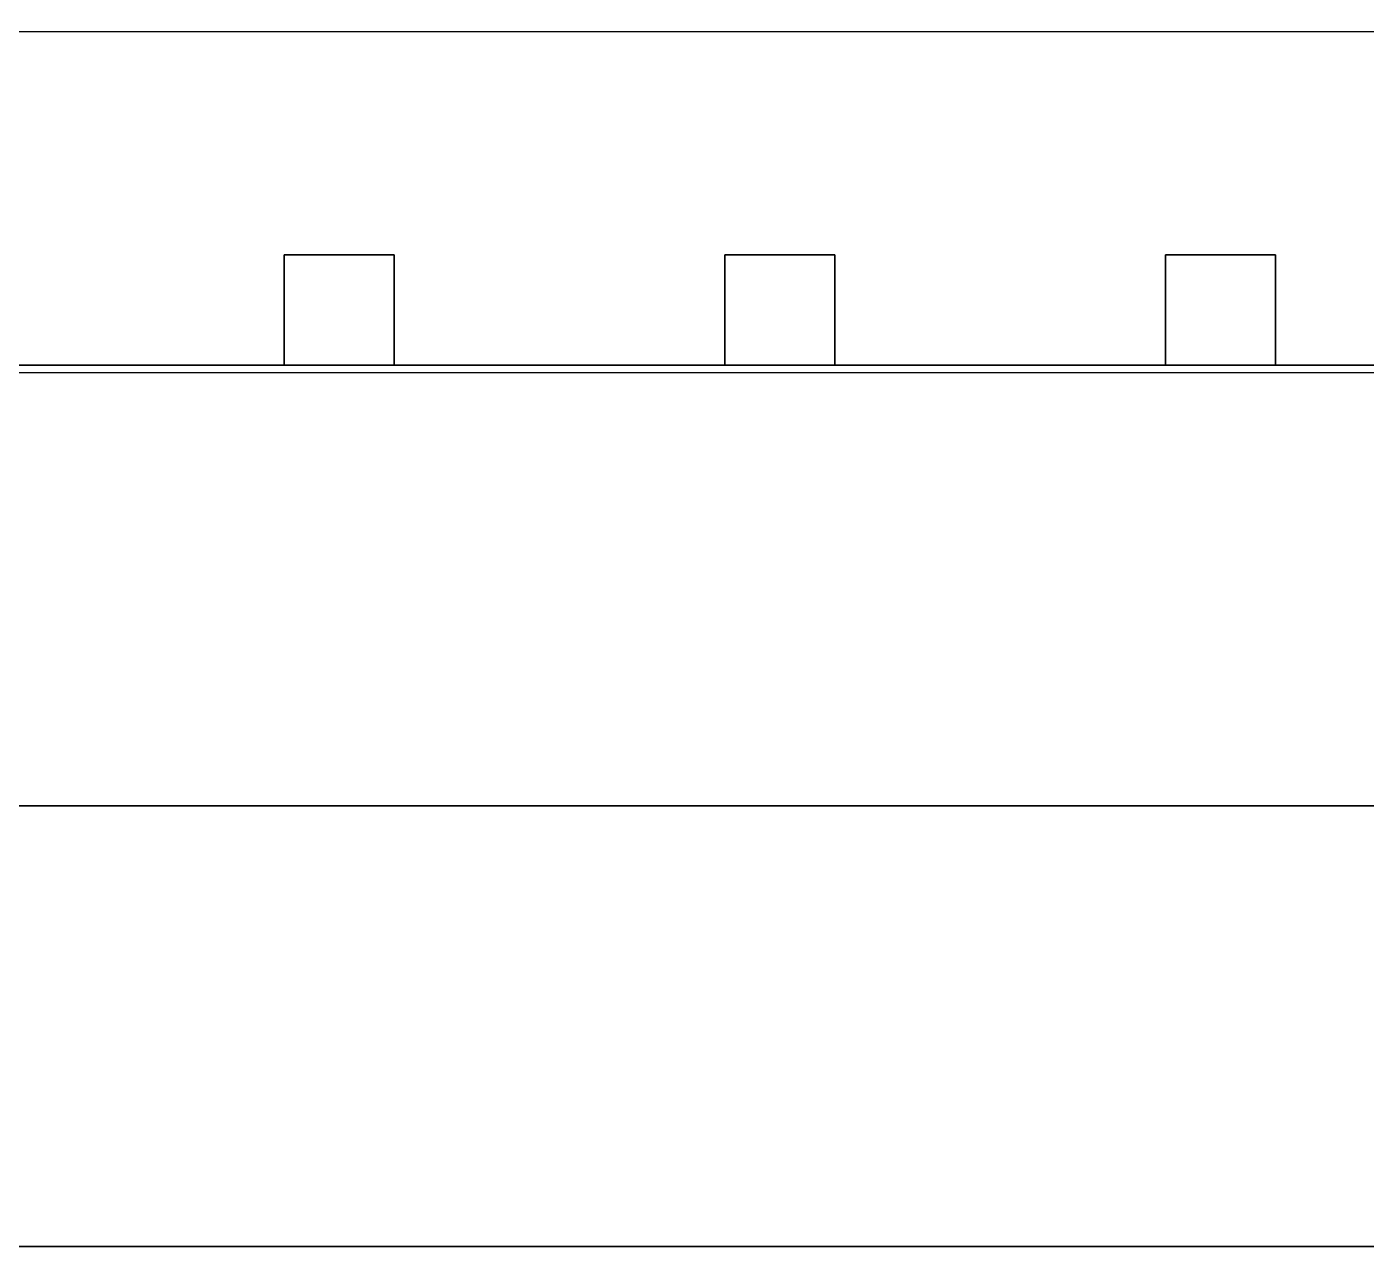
# Model space of a CAD drawing. Extents: x -3500 to 3500, y -3500 to 3500.
# Drawn here: x -820.9 to -516.9, y 836.7 to 1114.3 of the extents above; entities that cross this region are included whole.
import ezdxf

# ---------------------------------------------------------------- set-up
doc = ezdxf.new("R2010")
doc.units = 0
for name, color, linetype in [('L5D100', 7, 'CONTINUOUS'), ('L5D101', 6, 'CONTINUOUS'), ('L5D99', 4, 'CONTINUOUS')]:
    doc.layers.add(name, color=color, linetype=linetype)

# ---------------------------------------------------------------- blocks, each defined once
blk = doc.blocks.new('TOP_main_5_Cheese_diff')
at = {"layer": 'L5D101'}
for points in [[(-762.5, 1037.5), (-762.5, 1062.5), (-737.5, 1062.5), (-737.5, 1037.5)], [(-662.5, 1037.5), (-662.5, 1062.5), (-637.5, 1062.5), (-637.5, 1037.5)], [(-562.5, 1037.5), (-562.5, 1062.5), (-537.5, 1062.5), (-537.5, 1037.5)]]:
    blk.add_lwpolyline(points, close=True, dxfattribs=at)
blk = doc.blocks.new('TOP_main_5_Cheese_100')
at = {"layer": 'L5D100'}
for points in [[(-462.5, 1037.5), (-537.5, 1037.5), (-537.5, 1062.5), (-562.5, 1062.5), (-562.5, 1037.5), (-637.5, 1037.5), (-637.5, 1062.5), (-662.5, 1062.5), (-662.5, 1037.5), (-737.5, 1037.5), (-737.5, 1062.5), (-762.5, 1062.5), (-762.5, 1037.5), (-837.5, 1037.5)], [(-2334.91, 837.5), (-262.5, 837.5)], [(-262.5, 837.5), (-2334.91, 837.5)], [(-2334.91, 937.5), (-262.5, 937.5)], [(-262.5, 937.5), (-2334.91, 937.5)], [(-2334.91, 1037.5), (2334.91, 1037.5)]]:
    blk.add_lwpolyline(points, dxfattribs=at)
blk = doc.blocks.new('TOP_main_5')
for name in ['TOP_main_5_Cheese_100', 'TOP_main_5_Cheese_diff']:
    blk.add_blockref(name, (0, 0))
blk = doc.blocks.new('TOP_main_5_NoCheese_99')
at = {"layer": 'L5D99'}
blk.add_lwpolyline([(305.585, 1876.91), (-104.6725, 1876.91), (-104.6725, 1313.135), (-197.147, 1313.135), (-197.147, 1113.135), (-1987.009, 1113.135), (-1987.009, 1513.135), (-2134.91, 1513.135), (-2134.91, 1035.82), (-334.901, 1035.82), (-334.901, 413.18), (-592.5135, 413.18), (-592.5135, 213.18), (-1856.7805, 213.18), (-1856.7805, 613.18), (-2134.91, 613.18), (-2134.91, 143.91), (-1520.177, 143.91), (-73.4195, 143.91), (-73.4195, -588.91)], dxfattribs=at)
blk = doc.blocks.new('TOP_main')
for name in ['TOP_main_5', 'TOP_main_5_NoCheese_99']:
    blk.add_blockref(name, (0, 0))

msp = doc.modelspace()

# ---------------------------------------------------------------- block references
msp.add_blockref('TOP_main', (0, 0))

doc.saveas('drawing.dxf')
